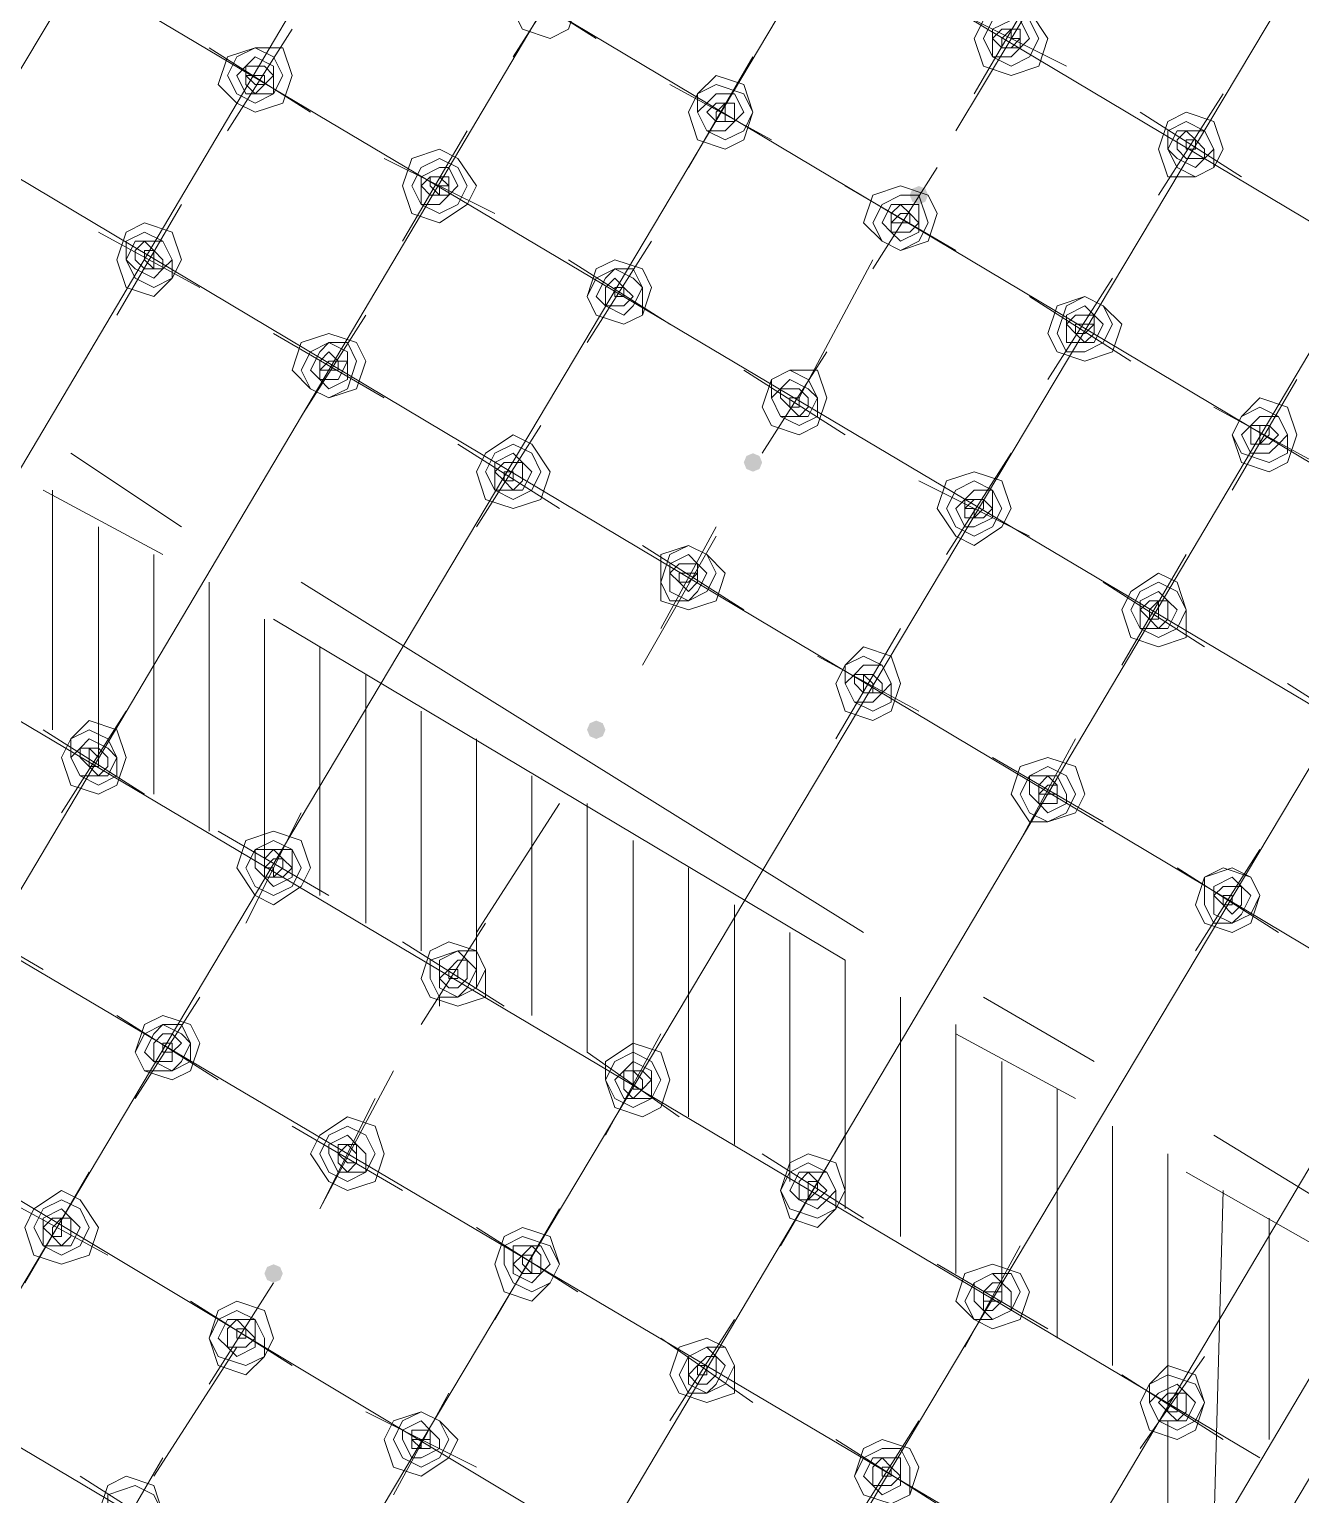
# Model space of a CAD drawing. Header units: millimetres. Extents: x 6 to 291, y 4 to 206.
# Drawn here: x 51.29 to 57.13, y 139.74 to 146.47 of the extents above; entities that cross this region are included whole.
import ezdxf

# ---------------------------------------------------------------- set-up
doc = ezdxf.new("R2010")
doc.units = ezdxf.units.MM
doc.layers.add('C00-00-00', color=7, linetype='Continuous')

msp = doc.modelspace()

# ---------------------------------------------------------------- hatches: boundary and pattern name
at = {"layer": 'C00-00-00'}
h = msp.add_hatch(color=256, dxfattribs=at)
h.dxf.hatch_style = 2
h.paths.add_polyline_path([(55.372, 145.753671), (55.342102, 145.741236), (55.329666, 145.711338), (55.342102, 145.68144), (55.372, 145.669004), (55.401898, 145.68144), (55.414333, 145.711338), (55.401898, 145.741236)])
h = msp.add_hatch(color=256, dxfattribs=at)
h.dxf.hatch_style = 2
h.paths.add_polyline_path([(54.609998, 144.526004), (54.5801, 144.513569), (54.567665, 144.483671), (54.5801, 144.453773), (54.609998, 144.441338), (54.639896, 144.453773), (54.652332, 144.483671), (54.639896, 144.513569)])
h = msp.add_hatch(color=256, dxfattribs=at)
h.dxf.hatch_style = 2
h.paths.add_polyline_path([(53.890331, 143.298334), (53.860434, 143.285899), (53.847998, 143.256001), (53.860434, 143.226103), (53.890331, 143.213667), (53.920229, 143.226103), (53.932665, 143.256001), (53.920229, 143.285899)])
h = msp.add_hatch(color=256, dxfattribs=at)
h.dxf.hatch_style = 2
h.paths.add_polyline_path([(52.408667, 140.800666), (52.378769, 140.788231), (52.366334, 140.758333), (52.378769, 140.728435), (52.408667, 140.716), (52.438565, 140.728435), (52.451001, 140.758333), (52.438565, 140.788231)])

# ---------------------------------------------------------------- linework, layer by layer
at = {"layer": 'C00-00-00', "lineweight": 15}
for points in [[(54.271332, 149.56367), (48.302333, 139.488336)], [(55.372, 149.479002), (48.895001, 138.557006)], [(53.001335, 149.225004), (47.963666, 140.800668)], [(56.176335, 148.971002), (49.699332, 138.091337)], [(59.520669, 144.187335), (52.070001, 148.632336)], [(57.869667, 147.997337), (51.350334, 137.075338)], [(59.012665, 143.383004), (51.562001, 147.828004)], [(58.673999, 147.531668), (52.197, 136.609669)], [(58.504665, 142.578668), (51.096332, 146.981334)], [(59.266667, 146.600338), (53.255333, 136.525)], [(58.039, 141.732006), (50.588333, 146.177003)], [(59.562999, 145.288003), (54.567668, 136.863666)], [(56.938333, 139.911672), (49.529999, 144.314334)], [(56.472667, 139.107336), (49.022, 143.510002)], [(55.964668, 138.260666), (48.556334, 142.705671)], [(55.456668, 137.456338), (48.048335, 141.859001)]]:
    msp.add_lwpolyline(points, dxfattribs=at)
at = {"layer": 'C00-00-00', "lineweight": 5}
for points in [[(53.805667, 146.812001), (53.509335, 146.346336)], [(53.890331, 146.431001), (53.424666, 146.727337)], [(55.922334, 146.685002), (55.626001, 146.177003)], [(55.541333, 146.00767), (55.922334, 146.642668)], [(56.049332, 146.304002), (55.541333, 146.558004)], [(52.493332, 146.473335), (52.197, 146.00767)], [(52.578, 146.092334), (52.112335, 146.38867)], [(54.609998, 146.346336), (54.313666, 145.838336)], [(54.694667, 145.965335), (54.229002, 146.219337)], [(56.768999, 146.177003), (56.472667, 145.711338)], [(56.853668, 145.796002), (56.387999, 146.092334)], [(53.297667, 146.00767), (53.001335, 145.49967)], [(53.424666, 145.626669), (52.916667, 145.880671)], [(60.748335, 145.838336), (54.652333, 135.593669)], [(55.456668, 145.838336), (55.160332, 145.372667)], [(55.541333, 145.457336), (55.033333, 145.753668)], [(51.985332, 145.669003), (51.689, 145.161004)], [(52.070001, 145.288003), (51.604331, 145.542004)], [(54.144333, 145.49967), (53.848001, 145.034001)], [(54.229002, 145.118669), (53.763333, 145.415001)], [(54.821666, 144.780003), (55.160332, 145.415001)], [(56.261, 145.330337), (55.964668, 144.864668)], [(56.345669, 144.949336), (55.879999, 145.245668)], [(52.831998, 145.161004), (52.535666, 144.695334)], [(52.916667, 144.780003), (52.408667, 145.076335)], [(54.948665, 144.99167), (54.652333, 144.526001)], [(55.033333, 144.61067), (54.567668, 144.907002)], [(57.107666, 144.864668), (56.811334, 144.356668)], [(57.192334, 144.483671), (56.726665, 144.737669)], [(53.636334, 144.653004), (53.340002, 144.187335)], [(59.732332, 144.61067), (55.245001, 137.033004)], [(51.477333, 144.526001), (51.985332, 144.187335)], [(53.720998, 144.272004), (53.255333, 144.568336)], [(55.795335, 144.526001), (55.498999, 144.060336)], [(55.879999, 144.145001), (55.372, 144.399002)], [(51.350334, 144.356668), (51.900668, 144.060336)], [(51.392668, 143.256001), (51.392668, 144.356668)], [(51.604331, 143.086667), (51.604331, 144.187335)], [(54.440665, 144.187335), (54.186667, 143.72167)], [(54.101999, 143.552337), (54.440665, 144.145001)], [(51.858333, 142.959669), (51.858333, 144.060336)], [(54.567668, 143.806334), (54.101999, 144.10267)], [(56.599666, 144.060336), (56.303334, 143.552337)], [(52.112335, 142.790335), (52.112335, 143.933337)], [(52.535666, 143.933337), (55.118002, 142.32467)], [(56.684335, 143.637001), (56.218666, 143.933337)], [(52.366333, 142.663336), (52.366333, 143.764004)], [(52.408667, 143.764004), (55.033333, 142.197667)], [(55.287335, 143.72167), (54.990999, 143.21367)], [(52.620335, 142.494003), (52.620335, 143.637001)], [(55.372, 143.340669), (54.906334, 143.594671)], [(52.831998, 142.367004), (52.831998, 143.510002)], [(57.531001, 143.171336), (57.065331, 143.467668)], [(51.731334, 143.340669), (51.434998, 142.875004)], [(53.086, 142.240001), (53.086, 143.340669)], [(51.815999, 142.959669), (51.350334, 143.256001)], [(53.340002, 142.070672), (53.340002, 143.21367)], [(56.091667, 143.21367), (55.837665, 142.748001)], [(56.218666, 142.83267), (55.710666, 143.129002)], [(53.593999, 141.943669), (53.593999, 143.044337)], [(53.340002, 142.32467), (53.720998, 142.917334)], [(53.848001, 141.774332), (53.848001, 142.917334)], [(52.535666, 142.875004), (52.281668, 142.367004)], [(52.662665, 142.494003), (52.154665, 142.790335)], [(54.059669, 141.647337), (54.059669, 142.748001)], [(56.938333, 142.705671), (56.642001, 142.240001)], [(54.313666, 141.478), (54.313666, 142.621002)], [(57.023001, 142.32467), (56.557332, 142.621002)], [(51.350334, 142.155333), (50.842334, 142.451669)], [(54.525334, 141.351005), (54.525334, 142.451669)], [(53.382332, 142.367004), (53.086, 141.901335)], [(54.779331, 141.181668), (54.779331, 142.32467)], [(53.467001, 141.986004), (53.001335, 142.282336)], [(55.033333, 141.054665), (55.033333, 142.197667)], [(52.070001, 142.028338), (51.773665, 141.562669)], [(53.170669, 141.986004), (53.170669, 142.028338)], [(55.287335, 140.92767), (55.287335, 142.028338)], [(55.668332, 142.028338), (56.176335, 141.732006)], [(52.154665, 141.647337), (51.689, 141.943669)], [(55.541333, 140.758333), (55.541333, 141.901335)], [(54.186667, 141.859001), (53.932666, 141.39334)], [(55.541333, 141.859001), (56.091667, 141.562669)], [(54.271332, 141.478), (53.848001, 141.774332)], [(52.620335, 141.054665), (52.959001, 141.689672)], [(55.753, 140.631338), (55.753, 141.732006)], [(52.874332, 141.562669), (52.620335, 141.054665)], [(56.006998, 140.462001), (56.006998, 141.605003)], [(53.001335, 141.139334), (52.493332, 141.435666)], [(56.261, 140.335006), (56.261, 141.435666)], [(55.033333, 141.39334), (54.737001, 140.885336)], [(56.726665, 141.39334), (58.250668, 140.462001)], [(55.118002, 141.012339), (54.652333, 141.308671)], [(56.515002, 140.165669), (56.515002, 141.308671)], [(51.562001, 141.224002), (51.265665, 140.715999)], [(56.599666, 141.224002), (58.165999, 140.335006)], [(51.646666, 140.843002), (51.181001, 141.097)], [(56.726665, 139.573005), (56.768999, 141.139334)], [(53.720998, 141.054665), (53.424666, 140.54667)], [(53.805667, 140.673673), (53.340002, 140.970005)], [(56.980667, 139.996332), (56.980667, 141.012339)], [(55.837665, 140.885336), (55.583667, 140.419667)], [(55.964668, 140.504336), (55.456668, 140.800668)], [(52.408667, 140.715999), (52.112335, 140.250338)], [(52.493332, 140.335006), (52.027666, 140.631338)], [(54.525334, 140.54667), (54.229002, 140.081001)], [(51.858333, 139.827003), (52.239334, 140.419667)], [(54.609998, 140.165669), (54.186667, 140.462001)], [(56.684335, 140.377333), (56.387999, 139.954006)], [(56.768999, 139.996332), (56.303334, 140.292672)], [(53.212999, 140.208004), (52.959001, 139.742334)], [(53.340002, 139.869337), (52.831998, 140.123335)], [(55.372, 140.081001), (55.075668, 139.615339)], [(56.515002, 139.14967), (56.515002, 140.081001)], [(55.456668, 139.7), (54.990999, 139.996332)], [(51.900668, 139.911672), (51.604331, 139.403668)], [(51.985332, 139.530671), (51.519667, 139.827003)]]:
    msp.add_lwpolyline(points, dxfattribs=at)
for points in [[(53.509335, 146.558004), (53.551668, 146.473337), (53.678668, 146.431004), (53.763335, 146.473337), (53.805668, 146.600337), (53.763335, 146.685004), (53.636335, 146.727337), (53.551668, 146.685004)], [(55.626001, 146.431001), (55.668335, 146.304001), (55.795335, 146.261667), (55.922335, 146.304001), (55.964668, 146.431001), (55.880001, 146.558001), (55.795335, 146.600334), (55.668335, 146.515667)], [(55.668332, 146.431001), (55.710665, 146.346334), (55.795332, 146.304001), (55.879998, 146.346334), (55.922332, 146.431001), (55.879998, 146.515667), (55.795332, 146.558001), (55.710665, 146.515667)], [(55.710666, 146.431001), (55.710666, 146.346334), (55.795333, 146.346334), (55.837666, 146.388667), (55.879999, 146.431001), (55.837666, 146.515667), (55.795333, 146.515667), (55.710666, 146.473334)], [(55.710666, 146.431001), (55.752999, 146.388667), (55.837666, 146.388667), (55.837666, 146.431001), (55.837666, 146.473334), (55.795333, 146.473334), (55.752999, 146.473334)], [(55.753, 146.431001), (55.753, 146.388667), (55.795334, 146.388667), (55.837667, 146.431001), (55.795334, 146.431001), (55.795334, 146.473334)], [(52.154665, 146.219337), (52.239332, 146.13467), (52.323999, 146.092337), (52.450999, 146.13467), (52.493332, 146.26167), (52.450999, 146.38867), (52.323999, 146.38867), (52.196999, 146.346337)], [(52.197, 146.261667), (52.239333, 146.177001), (52.324, 146.134667), (52.408666, 146.177001), (52.451, 146.261667), (52.408666, 146.346334), (52.324, 146.388667), (52.239333, 146.346334)], [(52.239334, 146.261667), (52.281667, 146.177001), (52.324001, 146.177001), (52.408667, 146.177001), (52.408667, 146.261667), (52.408667, 146.304001), (52.324001, 146.346334), (52.281667, 146.304001)], [(52.281668, 146.261667), (52.281668, 146.219334), (52.324002, 146.177001), (52.366335, 146.219334), (52.408668, 146.261667), (52.366335, 146.304001), (52.324002, 146.304001), (52.281668, 146.304001)], [(52.281668, 146.261667), (52.324002, 146.219334), (52.366335, 146.219334), (52.366335, 146.261667), (52.324002, 146.261667)], [(54.313666, 146.092334), (54.356, 145.965334), (54.483, 145.923001), (54.567666, 145.965334), (54.61, 146.092334), (54.567666, 146.219334), (54.440666, 146.261668), (54.356, 146.177001)], [(54.356001, 146.092334), (54.398334, 146.007668), (54.483001, 145.965334), (54.567667, 146.007668), (54.610001, 146.092334), (54.567667, 146.177001), (54.440667, 146.219334), (54.356001, 146.177001)], [(54.356001, 146.092334), (54.398334, 146.007668), (54.483001, 146.007668), (54.525334, 146.050001), (54.567667, 146.092334), (54.525334, 146.177001), (54.440667, 146.177001), (54.398334, 146.134668)], [(54.398335, 146.092334), (54.440668, 146.050001), (54.483002, 146.050001), (54.525335, 146.050001), (54.525335, 146.092334), (54.525335, 146.134668), (54.483002, 146.134668), (54.440668, 146.134668)], [(54.440665, 146.092334), (54.440665, 146.050001), (54.482999, 146.050001), (54.482999, 146.092334), (54.482999, 146.134668)], [(56.472667, 145.923001), (56.515001, 145.796001), (56.642001, 145.796001), (56.726667, 145.838334), (56.769001, 145.923001), (56.726667, 146.050001), (56.599667, 146.092334), (56.515001, 146.050001)], [(56.515002, 145.923001), (56.557335, 145.838334), (56.642002, 145.796001), (56.726668, 145.838334), (56.726668, 145.923001), (56.684335, 146.007668), (56.599668, 146.050001), (56.515002, 146.007668)], [(56.515002, 145.923001), (56.557335, 145.880668), (56.642002, 145.838334), (56.684335, 145.880668), (56.726668, 145.923001), (56.684335, 146.007668), (56.599668, 146.007668), (56.557335, 146.007668)], [(56.557332, 145.923001), (56.599665, 145.880668), (56.641999, 145.880668), (56.684332, 145.880668), (56.684332, 145.923001), (56.641999, 145.965334), (56.599665, 146.007668), (56.557332, 145.965334)], [(56.599666, 145.923001), (56.642001, 145.923001), (56.642001, 145.965335), (56.599666, 145.965335)], [(53.001335, 145.753668), (53.043669, 145.626668), (53.170669, 145.584334), (53.297669, 145.669001), (53.340002, 145.753668), (53.255335, 145.880668), (53.170669, 145.923001), (53.043669, 145.880668)], [(53.043666, 145.753668), (53.085999, 145.669001), (53.170666, 145.626668), (53.255332, 145.669001), (53.297666, 145.753668), (53.255332, 145.838334), (53.170666, 145.880668), (53.085999, 145.838334)], [(53.086, 145.753668), (53.086, 145.669001), (53.170666, 145.669001), (53.213, 145.711334), (53.255333, 145.753668), (53.213, 145.838334), (53.170666, 145.838334), (53.086, 145.796001)], [(53.086, 145.753668), (53.128333, 145.711334), (53.170666, 145.711334), (53.213, 145.711334), (53.213, 145.753668), (53.213, 145.796001), (53.170666, 145.796001), (53.128333, 145.796001)], [(53.128334, 145.753668), (53.170667, 145.711334), (53.170667, 145.753668), (53.213001, 145.753668), (53.170667, 145.796001), (53.128334, 145.796001)], [(55.118002, 145.584335), (55.202669, 145.499668), (55.287335, 145.457335), (55.414335, 145.499668), (55.456669, 145.626668), (55.414335, 145.711335), (55.287335, 145.753668), (55.160335, 145.711335)], [(55.160332, 145.584335), (55.202666, 145.499668), (55.287332, 145.457335), (55.371999, 145.499668), (55.414332, 145.584335), (55.371999, 145.711335), (55.287332, 145.711335), (55.202666, 145.669001)], [(55.202666, 145.584335), (55.245, 145.542001), (55.287333, 145.499668), (55.372, 145.542001), (55.372, 145.584335), (55.372, 145.669001), (55.287333, 145.669001), (55.245, 145.669001)], [(55.245001, 145.584335), (55.245001, 145.542001), (55.287334, 145.542001), (55.329667, 145.542001), (55.372001, 145.584335), (55.329667, 145.626668), (55.287334, 145.669001), (55.245001, 145.626668)], [(55.245001, 145.584335), (55.287334, 145.584335), (55.329667, 145.584335), (55.329667, 145.626668), (55.287334, 145.626668)], [(51.689, 145.415001), (51.731334, 145.288001), (51.858334, 145.245668), (51.943, 145.330335), (51.985334, 145.415001), (51.943, 145.542001), (51.816, 145.584335), (51.731334, 145.542001)], [(51.731334, 145.415001), (51.773668, 145.330335), (51.858334, 145.288001), (51.943001, 145.330335), (51.943001, 145.415001), (51.900668, 145.499668), (51.816001, 145.542001), (51.731334, 145.499668)], [(51.731334, 145.415001), (51.773668, 145.372668), (51.858334, 145.330335), (51.900668, 145.372668), (51.943001, 145.415001), (51.900668, 145.499668), (51.816001, 145.499668), (51.773668, 145.499668)], [(51.773665, 145.415001), (51.815998, 145.372668), (51.858331, 145.372668), (51.900665, 145.372668), (51.900665, 145.415001), (51.858331, 145.457335), (51.815998, 145.499668), (51.773665, 145.457335)], [(51.815999, 145.415001), (51.858333, 145.372667), (51.858333, 145.415001), (51.858333, 145.457336), (51.815999, 145.457336)], [(53.848001, 145.245668), (53.890334, 145.161002), (54.017334, 145.118668), (54.102001, 145.161002), (54.144334, 145.288002), (54.102001, 145.372668), (53.975001, 145.415002), (53.890334, 145.372668)], [(53.848001, 145.245668), (53.890334, 145.161002), (54.017334, 145.118668), (54.102001, 145.161002), (54.102001, 145.288002), (54.059668, 145.372668), (53.975001, 145.372668), (53.890334, 145.330335)], [(53.890331, 145.245668), (53.932665, 145.203335), (54.017331, 145.161002), (54.059665, 145.203335), (54.101998, 145.288002), (54.059665, 145.330335), (53.974998, 145.372668), (53.932665, 145.330335)], [(53.932666, 145.245668), (53.932666, 145.203335), (54.017332, 145.203335), (54.059666, 145.245668), (54.017332, 145.288002), (53.974999, 145.330335), (53.932666, 145.288002)], [(53.975, 145.245668), (54.017333, 145.245668), (54.017333, 145.288002), (53.975, 145.288002)], [(55.964668, 145.076335), (56.007001, 144.991669), (56.134001, 144.949335), (56.261001, 144.991669), (56.303334, 145.118669), (56.218668, 145.203335), (56.134001, 145.245669), (56.007001, 145.203335)], [(56.006998, 145.076335), (56.049331, 144.991669), (56.133998, 144.991669), (56.218665, 145.034002), (56.260998, 145.118669), (56.218665, 145.203335), (56.133998, 145.245669), (56.049331, 145.203335)], [(56.049332, 145.118669), (56.049332, 145.034003), (56.133999, 145.034003), (56.176332, 145.034003), (56.218666, 145.118669), (56.176332, 145.161003), (56.133999, 145.203336), (56.049332, 145.161003)], [(56.049332, 145.118669), (56.091666, 145.076336), (56.133999, 145.034003), (56.176332, 145.076336), (56.176332, 145.118669), (56.176332, 145.161003), (56.133999, 145.161003), (56.091666, 145.161003)], [(52.493332, 144.907002), (52.577998, 144.822335), (52.662665, 144.780002), (52.789665, 144.822335), (52.831998, 144.949335), (52.789665, 145.034002), (52.662665, 145.076335), (52.535665, 145.034002)], [(56.091667, 145.118669), (56.091667, 145.076336), (56.134, 145.076336), (56.176333, 145.118669), (56.134, 145.118669)], [(52.535666, 144.907002), (52.577999, 144.822335), (52.662666, 144.780002), (52.747333, 144.822335), (52.789666, 144.949335), (52.747333, 145.034002), (52.662666, 145.034002), (52.577999, 144.991669)], [(52.578, 144.907002), (52.620334, 144.864669), (52.662667, 144.822335), (52.747334, 144.864669), (52.747334, 144.949335), (52.747334, 144.991669), (52.662667, 145.034002), (52.620334, 144.991669)], [(52.620335, 144.907002), (52.620335, 144.864669), (52.705001, 144.864669), (52.747335, 144.949335), (52.705001, 144.949335), (52.662668, 144.991669), (52.620335, 144.949335)], [(52.620335, 144.907002), (52.662668, 144.907002), (52.705001, 144.907002), (52.705001, 144.949335), (52.662668, 144.949335)], [(54.652333, 144.737669), (54.694666, 144.653002), (54.821666, 144.610669), (54.906333, 144.653002), (54.948666, 144.780002), (54.906333, 144.907002), (54.779333, 144.907002), (54.694666, 144.864669)], [(54.694667, 144.780003), (54.737, 144.695336), (54.821667, 144.653003), (54.906334, 144.695336), (54.906334, 144.780003), (54.864, 144.86467), (54.779334, 144.907003), (54.694667, 144.86467)], [(54.694667, 144.780003), (54.737, 144.695336), (54.821667, 144.695336), (54.864, 144.695336), (54.906334, 144.780003), (54.864, 144.822336), (54.779334, 144.86467), (54.737, 144.822336)], [(54.737001, 144.780003), (54.779335, 144.73767), (54.821668, 144.695336), (54.864001, 144.73767), (54.864001, 144.780003), (54.821668, 144.822336), (54.779335, 144.822336), (54.737001, 144.822336)], [(54.779331, 144.780003), (54.779331, 144.73767), (54.821665, 144.73767), (54.821665, 144.780003)], [(56.811334, 144.61067), (56.853667, 144.48367), (56.980667, 144.441337), (57.065334, 144.48367), (57.107667, 144.61067), (57.065334, 144.73767), (56.938334, 144.780003), (56.853667, 144.695337)], [(56.811334, 144.61067), (56.853667, 144.526003), (56.980667, 144.48367), (57.065334, 144.526003), (57.065334, 144.61067), (57.023, 144.695337), (56.938334, 144.73767), (56.853667, 144.695337)], [(56.853668, 144.61067), (56.896001, 144.526003), (56.980668, 144.526003), (57.023001, 144.568337), (57.065335, 144.61067), (57.023001, 144.695337), (56.938335, 144.695337), (56.896001, 144.653003)], [(56.895998, 144.61067), (56.895998, 144.568337), (56.938331, 144.568337), (56.980665, 144.568337), (57.022998, 144.61067), (56.980665, 144.653003), (56.938331, 144.653003), (56.895998, 144.653003)], [(56.938333, 144.61067), (56.938333, 144.568337), (56.980666, 144.61067), (56.980666, 144.653003), (56.938333, 144.653003)], [(53.340002, 144.441337), (53.382335, 144.314337), (53.509335, 144.272004), (53.636335, 144.314337), (53.678668, 144.441337), (53.594002, 144.568337), (53.509335, 144.61067), (53.382335, 144.526004)], [(53.382332, 144.441337), (53.424665, 144.35667), (53.509332, 144.314337), (53.593999, 144.35667), (53.636332, 144.441337), (53.593999, 144.526004), (53.509332, 144.568337), (53.424665, 144.526004)], [(53.424666, 144.441337), (53.424666, 144.35667), (53.509333, 144.35667), (53.551666, 144.35667), (53.593999, 144.441337), (53.551666, 144.48367), (53.509333, 144.526004), (53.424666, 144.48367)], [(53.424666, 144.441337), (53.466999, 144.399004), (53.509333, 144.35667), (53.551666, 144.399004), (53.551666, 144.441337), (53.551666, 144.48367), (53.509333, 144.48367), (53.466999, 144.48367)], [(53.467001, 144.441337), (53.467001, 144.399004), (53.509334, 144.399004), (53.509334, 144.441337)], [(55.456668, 144.272004), (55.541335, 144.145004), (55.626002, 144.10267), (55.753002, 144.187337), (55.795335, 144.272004), (55.753002, 144.399004), (55.626002, 144.441337), (55.499002, 144.399004)], [(55.498999, 144.272004), (55.541332, 144.187337), (55.625999, 144.145004), (55.710665, 144.187337), (55.752999, 144.272004), (55.710665, 144.35667), (55.625999, 144.399004), (55.541332, 144.35667)], [(55.541333, 144.272004), (55.583666, 144.187337), (55.625999, 144.187337), (55.710666, 144.22967), (55.710666, 144.272004), (55.710666, 144.35667), (55.625999, 144.35667), (55.583666, 144.314337)], [(55.583667, 144.272004), (55.626001, 144.272004), (55.626001, 144.22967), (55.668334, 144.272004), (55.668334, 144.314337), (55.626001, 144.314337)], [(55.583667, 144.272004), (55.583667, 144.22967), (55.626001, 144.22967), (55.668334, 144.22967), (55.710667, 144.272004), (55.668334, 144.314337), (55.626001, 144.314337), (55.583667, 144.314337)], [(54.186667, 143.933337), (54.229001, 143.84867), (54.313667, 143.84867), (54.398334, 143.891004), (54.440667, 143.97567), (54.398334, 144.060337), (54.313667, 144.10267), (54.229001, 144.060337)], [(54.186667, 143.933337), (54.186667, 143.84867), (54.313667, 143.806337), (54.440667, 143.84867), (54.483001, 143.97567), (54.398334, 144.060337), (54.313667, 144.10267), (54.186667, 144.060337)], [(54.229002, 143.933337), (54.229002, 143.891004), (54.313669, 143.84867), (54.356002, 143.891004), (54.398335, 143.97567), (54.356002, 144.018004), (54.313669, 144.060337), (54.229002, 144.018004)], [(54.229002, 143.975668), (54.271335, 143.933334), (54.313669, 143.891001), (54.356002, 143.933334), (54.356002, 143.975668), (54.356002, 144.018001), (54.313669, 144.018001), (54.271335, 144.018001)], [(54.271332, 143.975668), (54.271332, 143.933334), (54.313665, 143.933334), (54.355999, 143.975668), (54.313665, 143.975668)], [(56.303334, 143.806334), (56.345667, 143.679334), (56.472667, 143.637001), (56.599667, 143.679334), (56.599667, 143.806334), (56.557334, 143.933334), (56.472667, 143.975668), (56.345667, 143.891001)], [(56.345669, 143.806334), (56.388002, 143.721668), (56.472669, 143.679334), (56.557335, 143.721668), (56.599669, 143.806334), (56.557335, 143.891001), (56.472669, 143.933334), (56.388002, 143.891001)], [(56.387999, 143.806334), (56.387999, 143.721668), (56.472665, 143.721668), (56.514999, 143.721668), (56.557332, 143.806334), (56.514999, 143.848668), (56.472665, 143.891001), (56.387999, 143.848668)], [(56.387999, 143.806334), (56.430332, 143.764001), (56.472665, 143.721668), (56.514999, 143.764001), (56.514999, 143.806334), (56.514999, 143.848668), (56.472665, 143.848668), (56.430332, 143.848668)], [(56.430333, 143.806334), (56.430333, 143.764001), (56.472666, 143.764001), (56.472666, 143.806334), (56.472666, 143.848668)], [(54.990999, 143.467668), (55.033332, 143.340668), (55.160332, 143.298335), (55.244999, 143.340668), (55.287332, 143.467668), (55.244999, 143.594668), (55.117999, 143.637001), (55.033332, 143.552335)], [(55.033333, 143.467668), (55.075667, 143.383001), (55.160333, 143.340668), (55.245, 143.383001), (55.245, 143.467668), (55.202667, 143.552335), (55.118, 143.594668), (55.033333, 143.552335)], [(55.033333, 143.467668), (55.075667, 143.383001), (55.160333, 143.383001), (55.202667, 143.425335), (55.245, 143.467668), (55.202667, 143.552335), (55.118, 143.552335), (55.075667, 143.510001)], [(55.075668, 143.467668), (55.118001, 143.425335), (55.160334, 143.425335), (55.202668, 143.425335), (55.202668, 143.467668), (55.160334, 143.510001), (55.118001, 143.510001), (55.075668, 143.510001)], [(55.118002, 143.467668), (55.118002, 143.425335), (55.160335, 143.425335), (55.160335, 143.467668), (55.118002, 143.510001)], [(51.434998, 143.129002), (51.477332, 143.002002), (51.604332, 142.959668), (51.688998, 143.002002), (51.731332, 143.129002), (51.688998, 143.256002), (51.561998, 143.298335), (51.477332, 143.213668)], [(51.477333, 143.129002), (51.519666, 143.044335), (51.604333, 143.002002), (51.688999, 143.044335), (51.688999, 143.129002), (51.646666, 143.213668), (51.561999, 143.256002), (51.477333, 143.213668)], [(51.477333, 143.129002), (51.519666, 143.044335), (51.604333, 143.044335), (51.646666, 143.044335), (51.688999, 143.129002), (51.646666, 143.171335), (51.561999, 143.213668), (51.519666, 143.171335)], [(51.519667, 143.129002), (51.562, 143.086668), (51.604334, 143.044335), (51.646667, 143.086668), (51.646667, 143.129002), (51.604334, 143.171335), (51.562, 143.171335), (51.519667, 143.171335)], [(51.562001, 143.129002), (51.562001, 143.086668), (51.604335, 143.086668), (51.604335, 143.129002), (51.562001, 143.171335)], [(55.795335, 142.959669), (55.880001, 142.832669), (55.964668, 142.832669), (56.091668, 142.875002), (56.134001, 142.959669), (56.091668, 143.086669), (55.964668, 143.129002), (55.837668, 143.086669)], [(55.837665, 142.959669), (55.879998, 142.875002), (55.964665, 142.832669), (56.049331, 142.875002), (56.091665, 142.959669), (56.049331, 143.044335), (55.964665, 143.086669), (55.879998, 143.044335)], [(55.879999, 142.959669), (55.922333, 142.917335), (55.964666, 142.875002), (56.049333, 142.917335), (56.049333, 142.959669), (56.006999, 143.044335), (55.964666, 143.044335), (55.879999, 143.044335)], [(55.922334, 142.959669), (55.922334, 142.917335), (55.964667, 142.917335), (56.007, 142.917335), (56.007, 143.002002), (55.964667, 143.044335), (55.922334, 143.002002)], [(55.922334, 142.959669), (55.964667, 142.959669), (56.007, 142.959669), (56.007, 143.002002), (55.964667, 143.002002)], [(52.239334, 142.621002), (52.324001, 142.494002), (52.408667, 142.451669), (52.535667, 142.536336), (52.578001, 142.621002), (52.535667, 142.748002), (52.408667, 142.790336), (52.281667, 142.748002)], [(52.281668, 142.621002), (52.324002, 142.536336), (52.408668, 142.494002), (52.493335, 142.536336), (52.535668, 142.621002), (52.493335, 142.705669), (52.408668, 142.748002), (52.324002, 142.705669)], [(52.323999, 142.621002), (52.366332, 142.578669), (52.408665, 142.536336), (52.493332, 142.578669), (52.493332, 142.621002), (52.493332, 142.705669), (52.408665, 142.705669), (52.323999, 142.705669)], [(52.366333, 142.621002), (52.366333, 142.578669), (52.408666, 142.578669), (52.450999, 142.578669), (52.493333, 142.621002), (52.450999, 142.663336), (52.408666, 142.705669), (52.366333, 142.663336)], [(52.366333, 142.621002), (52.408666, 142.621002), (52.408666, 142.578669), (52.450999, 142.621002), (52.450999, 142.663336), (52.408666, 142.663336)], [(56.642001, 142.451669), (56.684334, 142.367002), (56.811334, 142.324669), (56.896001, 142.367002), (56.938334, 142.494002), (56.896001, 142.578669), (56.769001, 142.621002), (56.684334, 142.578669)], [(56.684335, 142.451669), (56.726668, 142.367002), (56.811335, 142.367002), (56.896001, 142.409336), (56.938335, 142.494002), (56.896001, 142.578669), (56.811335, 142.621002), (56.684335, 142.578669)], [(56.726665, 142.451669), (56.726665, 142.409336), (56.811332, 142.367002), (56.853665, 142.409336), (56.895998, 142.494002), (56.853665, 142.536336), (56.811332, 142.578669), (56.726665, 142.536336)], [(56.726665, 142.494003), (56.768998, 142.45167), (56.811332, 142.409337), (56.853665, 142.45167), (56.853665, 142.494003), (56.853665, 142.536337), (56.811332, 142.536337), (56.768998, 142.536337)], [(56.768999, 142.494003), (56.768999, 142.45167), (56.811333, 142.45167), (56.811333, 142.494003)], [(53.086, 142.112999), (53.128333, 142.028332), (53.255333, 141.985999), (53.382333, 142.028332), (53.382333, 142.155332), (53.34, 142.239999), (53.213, 142.282332), (53.128333, 142.239999)], [(53.128334, 142.112999), (53.170667, 142.028332), (53.255334, 142.028332), (53.340001, 142.070665), (53.382334, 142.155332), (53.340001, 142.239999), (53.255334, 142.239999), (53.128334, 142.197665)], [(53.170669, 142.112999), (53.170669, 142.070665), (53.255335, 142.028332), (53.297669, 142.070665), (53.340002, 142.155332), (53.297669, 142.197665), (53.255335, 142.239999), (53.170669, 142.197665)], [(53.170669, 142.112999), (53.213002, 142.070665), (53.255335, 142.070665), (53.297669, 142.112999), (53.297669, 142.155332), (53.297669, 142.197665), (53.255335, 142.197665), (53.213002, 142.155332)], [(53.212999, 142.112999), (53.255333, 142.112999), (53.255333, 142.155333), (53.212999, 142.155333)], [(51.773665, 141.774332), (51.815998, 141.689666), (51.942998, 141.647332), (52.027665, 141.689666), (52.069998, 141.816666), (52.027665, 141.901332), (51.900665, 141.943666), (51.815998, 141.901332)], [(51.773665, 141.774332), (51.815998, 141.689666), (51.942998, 141.689666), (52.027665, 141.731999), (52.027665, 141.816666), (51.985331, 141.901332), (51.900665, 141.901332), (51.815998, 141.858999)], [(51.815999, 141.774332), (51.858332, 141.731999), (51.942999, 141.689666), (51.985332, 141.731999), (52.027666, 141.816666), (51.985332, 141.858999), (51.900666, 141.901332), (51.858332, 141.858999)], [(51.858333, 141.774332), (51.858333, 141.731999), (51.943, 141.731999), (51.943, 141.774332), (51.985333, 141.816666), (51.943, 141.858999), (51.900667, 141.858999), (51.858333, 141.816666)], [(51.900668, 141.774332), (51.943001, 141.774332), (51.943001, 141.816666), (51.900668, 141.816666)], [(53.932666, 141.647337), (53.974999, 141.520337), (54.101999, 141.478004), (54.186666, 141.520337), (54.228999, 141.647337), (54.186666, 141.774337), (54.059666, 141.816671), (53.932666, 141.732004)], [(53.932666, 141.647337), (53.974999, 141.562671), (54.059666, 141.520337), (54.144332, 141.562671), (54.186666, 141.647337), (54.144332, 141.732004), (54.059666, 141.774337), (53.974999, 141.732004)], [(53.975, 141.647337), (54.017333, 141.562671), (54.059667, 141.562671), (54.144333, 141.562671), (54.144333, 141.647337), (54.144333, 141.689671), (54.059667, 141.732004), (54.017333, 141.689671)], [(54.017334, 141.647337), (54.017334, 141.605004), (54.059668, 141.562671), (54.102001, 141.605004), (54.144334, 141.647337), (54.102001, 141.689671), (54.059668, 141.689671), (54.017334, 141.689671)], [(54.059669, 141.647337), (54.059669, 141.605004), (54.102002, 141.605004), (54.102002, 141.647337), (54.059669, 141.689671)], [(52.578, 141.308671), (52.662667, 141.181671), (52.747334, 141.139338), (52.874334, 141.181671), (52.916667, 141.308671), (52.874334, 141.435671), (52.747334, 141.478004), (52.620334, 141.393338)], [(52.620335, 141.308671), (52.662668, 141.224004), (52.747335, 141.181671), (52.832001, 141.224004), (52.874335, 141.308671), (52.832001, 141.393338), (52.747335, 141.435671), (52.662668, 141.393338)], [(52.662665, 141.308671), (52.704998, 141.224004), (52.747331, 141.224004), (52.831998, 141.224004), (52.831998, 141.308671), (52.789665, 141.351004), (52.747331, 141.393338), (52.662665, 141.351004)], [(52.704999, 141.308671), (52.747333, 141.266338), (52.789666, 141.266338), (52.789666, 141.308671), (52.747333, 141.351004)], [(52.704999, 141.308671), (52.704999, 141.266338), (52.747333, 141.224004), (52.789666, 141.266338), (52.789666, 141.308671), (52.789666, 141.351004), (52.747333, 141.351004), (52.704999, 141.351004)], [(54.737001, 141.139334), (54.779335, 141.012334), (54.906335, 140.970001), (54.991001, 141.054667), (55.033335, 141.139334), (54.991001, 141.266334), (54.864001, 141.308667), (54.779335, 141.266334)], [(54.737001, 141.139334), (54.779335, 141.054667), (54.906335, 141.012334), (54.991001, 141.054667), (54.991001, 141.139334), (54.948668, 141.224001), (54.864001, 141.266334), (54.779335, 141.224001)], [(54.779331, 141.139334), (54.821665, 141.097001), (54.906331, 141.054667), (54.948665, 141.097001), (54.990998, 141.139334), (54.948665, 141.224001), (54.863998, 141.224001), (54.821665, 141.224001)], [(54.821666, 141.139334), (54.821666, 141.097001), (54.863999, 141.097001), (54.906333, 141.097001), (54.948666, 141.139334), (54.906333, 141.181667), (54.863999, 141.224001), (54.821666, 141.181667)], [(54.864, 141.139334), (54.864, 141.097001), (54.906334, 141.139334), (54.906334, 141.181667), (54.864, 141.181667)], [(51.265665, 140.970005), (51.307999, 140.843005), (51.434999, 140.800672), (51.561999, 140.843005), (51.604332, 140.970005), (51.519665, 141.097005), (51.434999, 141.139338), (51.307999, 141.054672)], [(51.307999, 140.970005), (51.350333, 140.885338), (51.434999, 140.843005), (51.519666, 140.885338), (51.561999, 140.970005), (51.519666, 141.054672), (51.434999, 141.097005), (51.350333, 141.054672)], [(51.350334, 140.970005), (51.350334, 140.885338), (51.435001, 140.885338), (51.477334, 140.885338), (51.519667, 140.970005), (51.477334, 141.012338), (51.435001, 141.054672), (51.350334, 141.012338)], [(51.350334, 140.970005), (51.392667, 140.927672), (51.435001, 140.885338), (51.477334, 140.927672), (51.477334, 140.970005), (51.477334, 141.012338), (51.435001, 141.012338), (51.392667, 141.012338)], [(51.392668, 140.970005), (51.392668, 140.927672), (51.435001, 140.927672), (51.435001, 140.970005), (51.435001, 141.012338)], [(53.424666, 140.800668), (53.466999, 140.673668), (53.593999, 140.631334), (53.678666, 140.716001), (53.720999, 140.800668), (53.678666, 140.927668), (53.551666, 140.970001), (53.466999, 140.927668)], [(53.467001, 140.800668), (53.509334, 140.716001), (53.594001, 140.673668), (53.678667, 140.716001), (53.721001, 140.800668), (53.678667, 140.885334), (53.551667, 140.927668), (53.467001, 140.885334)], [(53.509335, 140.800668), (53.509335, 140.758334), (53.594001, 140.716001), (53.636335, 140.758334), (53.678668, 140.800668), (53.636335, 140.885334), (53.594001, 140.885334), (53.509335, 140.885334)], [(53.509335, 140.800668), (53.551668, 140.758334), (53.594001, 140.758334), (53.636335, 140.758334), (53.636335, 140.800668), (53.636335, 140.843001), (53.594001, 140.885334), (53.551668, 140.843001)], [(53.551665, 140.800668), (53.593998, 140.758334), (53.593998, 140.800668), (53.593998, 140.843001), (53.551665, 140.843001)], [(55.541333, 140.631338), (55.625999, 140.546672), (55.710666, 140.504338), (55.837666, 140.546672), (55.879999, 140.673672), (55.837666, 140.758338), (55.710666, 140.800672), (55.583666, 140.758338)], [(55.583667, 140.631338), (55.626001, 140.546672), (55.710667, 140.546672), (55.795334, 140.589005), (55.837667, 140.673672), (55.795334, 140.758338), (55.710667, 140.758338), (55.626001, 140.716005)], [(55.626001, 140.631338), (55.668335, 140.589005), (55.710668, 140.546672), (55.795335, 140.589005), (55.795335, 140.673672), (55.753001, 140.716005), (55.710668, 140.758338), (55.626001, 140.716005)], [(55.668332, 140.631338), (55.668332, 140.589005), (55.710665, 140.589005), (55.752998, 140.631338), (55.752998, 140.673672), (55.752998, 140.716005), (55.710665, 140.716005), (55.668332, 140.673672)], [(52.112335, 140.462001), (52.154669, 140.335001), (52.281669, 140.292668), (52.366335, 140.377334), (52.408669, 140.462001), (52.366335, 140.589001), (52.239335, 140.631334), (52.154669, 140.589001)], [(55.668332, 140.631338), (55.710665, 140.631338), (55.752998, 140.631338), (55.752998, 140.673672), (55.710665, 140.673672), (55.668332, 140.673672)], [(52.112335, 140.462001), (52.154669, 140.377334), (52.281669, 140.335001), (52.366335, 140.377334), (52.366335, 140.462001), (52.324002, 140.546668), (52.239335, 140.589001), (52.154669, 140.546668)], [(52.154665, 140.462001), (52.196999, 140.419668), (52.239332, 140.377334), (52.323999, 140.419668), (52.323999, 140.462001), (52.323999, 140.546668), (52.239332, 140.546668), (52.196999, 140.546668)], [(52.197, 140.462001), (52.197, 140.419668), (52.239333, 140.419668), (52.281666, 140.419668), (52.324, 140.462001), (52.281666, 140.504334), (52.239333, 140.546668), (52.197, 140.504334)], [(52.239334, 140.462001), (52.281667, 140.462001), (52.281667, 140.504334), (52.239334, 140.504334)], [(54.229002, 140.292672), (54.271335, 140.208005), (54.398335, 140.165672), (54.525335, 140.208005), (54.525335, 140.335005), (54.483002, 140.419672), (54.398335, 140.462005), (54.271335, 140.419672)], [(54.271332, 140.292672), (54.313665, 140.208005), (54.398332, 140.208005), (54.482999, 140.250339), (54.525332, 140.335005), (54.482999, 140.419672), (54.398332, 140.419672), (54.313665, 140.377339)], [(54.313666, 140.292672), (54.313666, 140.250339), (54.398333, 140.208005), (54.440666, 140.250339), (54.483, 140.335005), (54.440666, 140.377339), (54.398333, 140.419672), (54.313666, 140.377339)], [(54.313666, 140.292672), (54.356, 140.250339), (54.398333, 140.250339), (54.440666, 140.292672), (54.440666, 140.335005), (54.440666, 140.377339), (54.398333, 140.377339), (54.356, 140.335005)], [(54.356001, 140.292672), (54.398334, 140.292672), (54.398334, 140.335005), (54.356001, 140.335005)], [(56.387999, 140.165669), (56.430332, 140.038669), (56.557332, 139.996336), (56.641999, 140.038669), (56.684332, 140.165669), (56.641999, 140.292669), (56.514999, 140.335002), (56.430332, 140.250336)], [(56.430333, 140.165669), (56.472666, 140.081002), (56.557333, 140.038669), (56.642, 140.081002), (56.684333, 140.165669), (56.642, 140.250336), (56.515, 140.292669), (56.430333, 140.250336)], [(56.430333, 140.165669), (56.472666, 140.081002), (56.557333, 140.081002), (56.599666, 140.081002), (56.642, 140.165669), (56.599666, 140.208002), (56.557333, 140.250336), (56.472666, 140.208002)], [(56.472667, 140.165669), (56.515001, 140.123336), (56.557334, 140.081002), (56.599667, 140.123336), (56.599667, 140.165669), (56.599667, 140.208002), (56.557334, 140.208002), (56.515001, 140.208002)], [(56.515002, 140.165669), (56.515002, 140.123336), (56.557335, 140.123336), (56.557335, 140.165669), (56.557335, 140.208002)], [(52.916667, 139.996332), (52.959, 139.869332), (53.086, 139.826999), (53.213, 139.911665), (53.255333, 139.996332), (53.170667, 140.080999), (53.086, 140.123332), (52.959, 140.080999)], [(52.959001, 139.996332), (53.001334, 139.911665), (53.086001, 139.869332), (53.170668, 139.911665), (53.213001, 139.996332), (53.170668, 140.080999), (53.086001, 140.123332), (53.001334, 140.080999)], [(53.001335, 139.996332), (53.043669, 139.911665), (53.086002, 139.911665), (53.170669, 139.953999), (53.170669, 139.996332), (53.128335, 140.038665), (53.086002, 140.080999), (53.001335, 140.038665)], [(53.043666, 139.996332), (53.043666, 139.953999), (53.085999, 139.953999), (53.128332, 139.953999), (53.128332, 139.996332), (53.128332, 140.038665), (53.043666, 140.038665)], [(53.043666, 139.996332), (53.085999, 139.953999), (53.085999, 139.996332), (53.128332, 139.996332), (53.085999, 139.996332)], [(55.075668, 139.827003), (55.118001, 139.742336), (55.245001, 139.700003), (55.329668, 139.742336), (55.372001, 139.869336), (55.329668, 139.954003), (55.202668, 139.996336), (55.118001, 139.954003)], [(55.075668, 139.827003), (55.118001, 139.742336), (55.245001, 139.700003), (55.329668, 139.742336), (55.329668, 139.869336), (55.287334, 139.954003), (55.202668, 139.954003), (55.118001, 139.911669)], [(55.118002, 139.827003), (55.160335, 139.784669), (55.202669, 139.742336), (55.287335, 139.784669), (55.287335, 139.827003), (55.287335, 139.911669), (55.202669, 139.911669), (55.160335, 139.911669)], [(55.160332, 139.827003), (55.160332, 139.784669), (55.202666, 139.784669), (55.244999, 139.784669), (55.287332, 139.827003), (55.244999, 139.869336), (55.202666, 139.911669), (55.160332, 139.869336)], [(51.604331, 139.657666), (51.646665, 139.530666), (51.773665, 139.488332), (51.900665, 139.572999), (51.900665, 139.657666), (51.858331, 139.784666), (51.731331, 139.826999), (51.646665, 139.784666)], [(55.202666, 139.827003), (55.245, 139.827003), (55.245, 139.869336), (55.202666, 139.869336)], [(51.646666, 139.657666), (51.688999, 139.572999), (51.773666, 139.530666), (51.858333, 139.572999), (51.900666, 139.657666), (51.858333, 139.742332), (51.773666, 139.784666), (51.646666, 139.742332)]]:
    msp.add_lwpolyline(points, close=True, dxfattribs=at)

doc.saveas('drawing.dxf')
